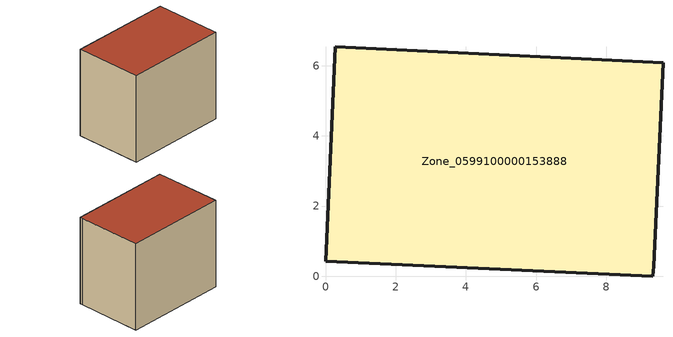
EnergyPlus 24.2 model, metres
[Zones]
Zone_0599100000153888
 floor ground (C_G): 9.35,0.28 9.32,0 0,0.43 0.27,6.54 9.61,6.08 z1.22
 wall outside (C_F): 0.27,6.54 0,0.43 9.32,0 9.35,0.28 9.61,6.08 0.27,6.54 z1.22:9.23
 roof outside (C_R): 9.61,6.08 0.27,6.54 0,0.43 9.32,0 9.35,0.28 z9.23
[BUILDING]
Pand.0599100000153888: North Axis=0; Terrain=City; Loads Convergence Tolerance Value=0.04; Temperature Convergence Tolerance Value=0.4; Solar Distribution=FullExterior; Maximum Number of Warmup Days=25; Minimum Number of Warmup Days=1
[Site:Location]
Rotterdam.The.Hague.AP_ZH_NLD Design_Conditions: Latitude=51.96; Longitude=4.45; Time Zone=1; Elevation=-4.5
[SITE:GROUNDTEMPERATURE:BUILDINGSURFACE]
18, 18, 18, 18, 18, 18, 18, 18, 18, 18, 18, 18
[MATERIAL] Thermal Absorptance=0.9; Solar Absorptance=0.7; Visible Absorptance=0.7
Name | Roughness | Thickness | Conductivity | Density | Specific Heat
G.TI.1965-1974 | MediumSmooth | 0.15 | 0.882353 | 540 | 1210
F.TI.1965-1974 | Rough | 0.3 | 0.697674 | 1920 | 840
R.TI.1965-1974 | MediumRough | 0.2 | 0.232558 | 1500 | 1000
[CONSTRUCTION]
C_G: G.TI.1965-1974
C_F: F.TI.1965-1974
C_R: R.TI.1965-1974
[ZONE]
Zone_0599100000153888: Type=1; Multiplier=1; Ceiling Height=Autocalculate; Volume=Autocalculate; Floor Area=autocalculate; Part of Total Floor Area=Yes
[ZONEINFILTRATION:DESIGNFLOWRATE]
Infil_Zone_0599100000153888: Zone or ZoneList or Space or SpaceList=Zone_0599100000153888; Schedule=AlwaysOn; Design Flow Rate Calculation Method=Flow/Area; Flow Rate per Floor Area=0.003; Constant Term Coefficient=1; Temperature Term Coefficient=0; Velocity Term Coefficient=0; Velocity Squared Term Coefficient=0
[HVACTEMPLATE:ZONE:IDEALLOADSAIRSYSTEM]
Zone_0599100000153888: Maximum Heating Supply Air Temperature=50; Minimum Cooling Supply Air Temperature=13; Maximum Heating Supply Air Humidity Ratio=0.0156; Minimum Cooling Supply Air Humidity Ratio=0.0077; Heating Limit=NoLimit; Cooling Limit=NoLimit; Dehumidification Control Type=ConstantSensibleHeatRatio; Cooling Sensible Heat Ratio=0.7; Dehumidification Setpoint=60; Humidification Control Type=None; Humidification Setpoint=30; Outdoor Air Method=None; Outdoor Air Flow Rate per Person=0.00944; Outdoor Air Flow Rate per Zone Floor Area=0; Outdoor Air Flow Rate per Zone=0; Demand Controlled Ventilation Type=None; Outdoor Air Economizer Type=NoEconomizer; Heat Recovery Type=None; Sensible Heat Recovery Effectiveness=0.7; Latent Heat Recovery Effectiveness=0.65
[ZONECONTROL:THERMOSTAT]
ThermostatControl_Zone_0599100000153888: Zone or ZoneList=Zone_0599100000153888; Control Type Schedule=DualSetpointControlType; Control 1=Thermostat_Zone_0599100000153888; Temperature Difference Between Cutout And Setpoint=0
[THERMOSTATSETPOINT:DUALSETPOINT]
Thermostat_Zone_0599100000153888: Heating Setpoint Temperature Schedule=HeatingSetpoint_Zone_0599100000153888; Cooling Setpoint Temperature Schedule=CoolingSetpoint_Zone_0599100000153888
[SCHEDULE:COMPACT]
HeatingSetpoint_Zone_0599100000153888: Through: 12/31, For: AllDays, Until: 24:00, 21
CoolingSetpoint_Zone_0599100000153888: Through: 12/31, For: AllDays, Until: 24:00, 24
DualSetpointControlType: Through: 12/31, For: AllDays, Until: 24:00, 4
AlwaysOn: Through: 12/31, For: AllDays, Until: 24:00, 1
